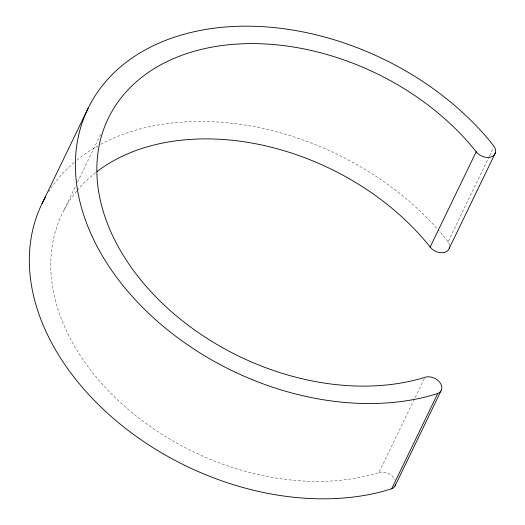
<?xml version="1.0" encoding="UTF-8"?>
<svg xmlns="http://www.w3.org/2000/svg" width="525" height="525" viewBox="0 0 525 525"><rect width="100%" height="100%" fill="white"/><g stroke="black" fill="none" stroke-linecap="round" stroke-linejoin="round"><path stroke-width="0.39" stroke-dasharray="2.62 1.97" d="M64.03 210.046L75.37 186.592M77.497 182.195L101.24 133.081M449.512 245.405A11.248 7.98 25.8 0 0 448.061 241.736L489.162 156.706M489.517 155.971L493.415 147.912M76.742 191.015A221.557 157.211 25.8 0 0 118.939 401.107A221.557 157.211 25.8 0 0 378.236 472.808L378.886 472.585L424.955 377.298M448.061 241.736L443.336 235.764A244.086 173.198 25.8 0 0 438.172 229.76M48.458 192.032A244.086 173.198 25.8 0 1 74.353 162.251M76.808 160.21A244.086 173.198 25.8 0 1 97.965 145.858M100.754 144.322A244.086 173.198 25.8 0 1 437.64 229.162M77.234 190.424A221.557 157.211 25.8 0 1 95.819 172.495M378.886 472.585A11.248 7.98 25.8 0 1 395.017 479.752"/><path stroke-width="0.79" d="M42.039 203.595L88.108 108.301M449.564 246.835A11.248 7.98 25.8 0 1 441.84 252.768A11.248 7.98 25.8 0 1 430.146 247.052L476.208 151.764L475.748 151.161A221.557 157.211 25.8 0 0 183.855 54.58A221.557 157.211 25.8 0 0 134.472 271.838A221.557 157.211 25.8 0 0 424.305 377.521L424.955 377.298A11.248 7.98 25.8 0 1 439.733 382.292A11.248 7.98 25.8 0 1 437.765 393.481L391.696 488.775L382.515 491.498A244.086 173.198 25.8 0 1 111.884 417.099A244.086 173.198 25.8 0 1 45.668 196.711M449.308 248.194L495.377 152.906M394.99 486.071L441.059 390.777M437.765 393.481L428.577 396.211A244.086 173.198 25.8 0 1 114.535 274.463A244.086 173.198 25.8 0 1 170.658 38.489A244.086 173.198 25.8 0 1 489.398 140.477L494.123 146.442A11.248 7.98 25.8 0 1 490.796 157.06A11.248 7.98 25.8 0 1 476.208 151.764M430.146 247.052L429.686 246.448A221.557 157.211 25.8 0 0 97.086 171.518M395.699 484.142A11.248 7.98 25.8 0 1 391.696 488.775"/></g></svg>
